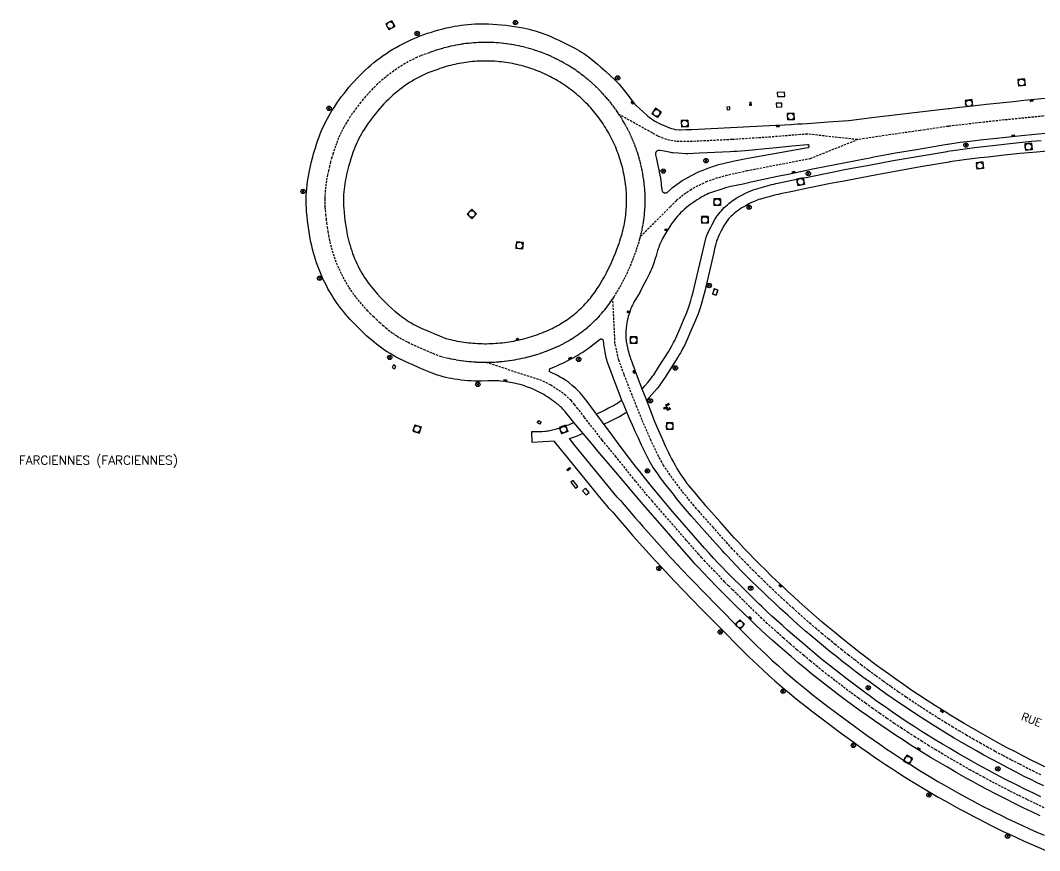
# Model space of a CAD drawing. Header units: millimetres. Extents: x 163000 to 164000, y 125000 to 126000.
# Drawn here: x 163015.2 to 163245.8, y 125648.3 to 125836.2 of the extents above; entities that cross this region are included whole.
import ezdxf
from ezdxf.enums import TextEntityAlignment as Align

# ---------------------------------------------------------------- set-up
doc = ezdxf.new("R2010")
doc.units = ezdxf.units.MM
doc.linetypes.add('DASHED', pattern=[0.75, 0.5, -0.25])
doc.layers.get('0').update_dxf_attribs({"linetype": 'CONTINUOUS'})
for name, color, linetype in [('W0001', 6, 'DASHED'), ('W0008', 7, 'CONTINUOUS'), ('W0014', 7, 'CONTINUOUS'), ('W0015', 2, 'CONTINUOUS'), ('W0400', 7, 'CONTINUOUS'), ('W0420', 7, 'CONTINUOUS'), ('W0421', 7, 'CONTINUOUS'), ('W0425', 7, 'CONTINUOUS'), ('W0469', 7, 'CONTINUOUS'), ('W0856', 7, 'CONTINUOUS'), ('W0980', 7, 'CONTINUOUS'), ('W0989', 7, 'CONTINUOUS')]:
    doc.layers.add(name, color=color, linetype=linetype)
doc.styles.get("Standard").update_dxf_attribs({"font": 'romans.shx', "width": 0.85})

# ---------------------------------------------------------------- blocks, each defined once
blk = doc.blocks.new('T420')
for p, q in [((0.75, 0.75), (-0.75, 0.75)), ((-0.75, 0.75), (-0.75, -0.75)), ((0.75, 0.75), (0.75, -0.75)), ((0.75, -0.75), (-0.75, -0.75))]:
    blk.add_line(p, q)
blk.add_ellipse((0, 0), major_axis=(-0.53, 0.53), ratio=1, start_param=3.926991, end_param=10.210176)
blk = doc.blocks.new('T469')
at = {"color": 0, "linetype": 'Continuous', "flags": 128}
for points in [[(-0.35, 0.35), (0.35, -0.35)], [(-0.35, -0.35), (0.35, 0.35)]]:
    blk.add_lwpolyline(points, dxfattribs=at)
at = {"color": 0, "linetype": 'Continuous'}
blk.add_circle((0, 0), 0.5, dxfattribs=at)
blk = doc.blocks.new('T856')
for p, q in [((-0.125, 0), (0.125, 0)), ((0, 0.125), (0, -0.125))]:
    blk.add_line(p, q)
blk.add_ellipse((0, 0), major_axis=(-0.177, 0.177), ratio=1, start_param=3.9269908, end_param=10.2101761)
blk = doc.blocks.new('T400')
for p, q in [((-0.15, 0.3), (0.15, 0.3)), ((-0.15, -0.25), (-0.15, 0.3)), ((-0.15, 0.15), (0.15, 0.15)), ((-0.15, 0), (0.15, 0)), ((0.15, 0.3), (0.15, -0.25)), ((-0.15, -0.15), (0.15, -0.15)), ((-0.15, -0.25), (-0.15, -0.3)), ((-0.15, -0.3), (0.15, -0.3)), ((0.15, -0.3), (0.15, -0.25))]:
    blk.add_line(p, q)
blk = doc.blocks.new('T425')
for p, q in [((-0.15, 0.6), (0.15, 0.6)), ((-0.15, 0.6), (-0.15, 0.3)), ((-0.15, 0.3), (0.15, 0.3)), ((-0.15, 0.15), (0.15, 0.15)), ((-0.15, -0.15), (-0.15, 0.15)), ((0, 0.45), (0.15, 0.45)), ((0.15, 0.45), (0.15, 0.3)), ((0.15, 0.15), (0.15, -0.15)), ((0.15, -0.15), (-0.15, -0.15))]:
    blk.add_line(p, q)
blk.add_ellipse((0, 0), major_axis=(-0.106, 0.106), ratio=1, start_param=3.926991, end_param=10.210176)

msp = doc.modelspace()

# ---------------------------------------------------------------- linework, layer by layer
at = {"layer": 'W0001'}
msp.add_lwpolyline([(163118.43, 125758.89), (163119.01, 125758.86), (163119.59, 125758.85), (163120.17, 125758.84), (163120.74, 125758.84), (163121.32, 125758.85), (163121.9, 125758.86), (163122.47, 125758.89), (163123.05, 125758.92), (163123.62, 125758.97), (163124.2, 125759.02), (163124.77, 125759.08), (163125.34, 125759.15), (163125.92, 125759.22), (163126.49, 125759.31), (163127.06, 125759.4), (163127.62, 125759.51), (163128.19, 125759.62), (163128.75, 125759.74), (163129.32, 125759.86), (163129.88, 125760), (163130.44, 125760.14), (163130.99, 125760.3), (163131.55, 125760.46), (163132.1, 125760.62), (163132.65, 125760.8), (163133.19, 125760.99), (163133.74, 125761.18), (163134.28, 125761.38), (163134.82, 125761.59), (163135.35, 125761.81), (163135.88, 125762.03), (163136.41, 125762.27), (163136.94, 125762.51), (163137.4, 125762.73), (163137.86, 125762.96), (163138.32, 125763.2), (163138.78, 125763.45), (163139.22, 125763.7), (163139.67, 125763.97), (163140.11, 125764.24), (163140.55, 125764.51), (163140.98, 125764.8), (163141.4, 125765.09), (163141.82, 125765.39), (163142.24, 125765.7), (163142.65, 125766.01), (163143.05, 125766.34), (163143.45, 125766.67), (163143.85, 125767), (163144.23, 125767.34), (163144.62, 125767.69), (163144.99, 125768.05), (163145.36, 125768.41), (163145.72, 125768.78), (163146.08, 125769.15), (163146.43, 125769.53), (163146.77, 125769.92), (163147.11, 125770.31), (163147.44, 125770.71), (163147.76, 125771.11), (163148.08, 125771.52), (163148.39, 125771.94), (163148.69, 125772.36), (163148.98, 125772.78), (163149.27, 125773.21), (163149.54, 125773.65), (163149.89, 125774.21), (163150.24, 125774.78), (163150.57, 125775.35), (163150.9, 125775.92), (163151.21, 125776.5), (163151.52, 125777.09), (163151.83, 125777.67), (163152.12, 125778.27), (163152.41, 125778.86), (163152.69, 125779.46), (163152.96, 125780.06), (163153.23, 125780.67), (163153.48, 125781.28), (163153.73, 125781.89), (163153.97, 125782.51), (163154.2, 125783.13), (163154.43, 125783.75), (163154.64, 125784.37), (163154.85, 125785), (163155.05, 125785.63), (163155.24, 125786.27), (163155.39, 125786.79), (163155.53, 125787.33), (163155.67, 125787.86), (163155.79, 125788.39), (163155.91, 125788.93), (163156.01, 125789.47), (163156.11, 125790.01), (163156.2, 125790.55), (163156.28, 125791.09), (163156.35, 125791.64), (163156.41, 125792.19), (163156.46, 125792.73), (163156.5, 125793.28), (163156.54, 125793.83), (163156.56, 125794.38), (163156.58, 125794.93), (163156.58, 125795.47), (163156.58, 125796.02), (163156.57, 125796.57), (163156.55, 125797.12), (163156.52, 125797.68), (163156.49, 125798.06), (163156.44, 125798.62), (163156.38, 125799.19), (163156.31, 125799.75), (163156.23, 125800.32), (163156.14, 125800.88), (163156.04, 125801.45), (163155.94, 125802.01), (163155.83, 125802.57), (163155.7, 125803.13), (163155.57, 125803.68), (163155.43, 125804.24), (163155.28, 125804.79), (163155.12, 125805.34), (163154.96, 125805.88), (163154.78, 125806.43), (163154.6, 125806.97), (163154.41, 125807.51), (163154.21, 125808.04), (163154, 125808.57), (163153.78, 125809.1), (163153.55, 125809.63), (163153.32, 125810.15), (163153.08, 125810.66), (163152.83, 125811.18), (163152.57, 125811.69), (163152.3, 125812.19), (163152.03, 125812.69), (163151.74, 125813.19), (163151.45, 125813.68), (163151.16, 125814.17), (163150.85, 125814.65), (163150.54, 125815.13), (163150.22, 125815.6), (163149.89, 125816.07), (163149.55, 125816.53), (163149.21, 125816.99), (163148.86, 125817.44), (163148.5, 125817.89), (163148.14, 125818.33), (163147.77, 125818.76), (163147.39, 125819.19), (163147.01, 125819.61), (163146.61, 125820.03), (163146.22, 125820.44), (163145.81, 125820.84), (163145.4, 125821.24), (163144.99, 125821.63), (163144.56, 125822.01), (163144.13, 125822.39), (163143.7, 125822.76), (163143.26, 125823.13), (163142.81, 125823.48), (163142.36, 125823.83), (163141.9, 125824.17), (163141.44, 125824.51), (163140.97, 125824.84), (163140.5, 125825.16), (163140.02, 125825.47), (163139.54, 125825.77), (163139.05, 125826.07), (163138.56, 125826.36), (163138.06, 125826.64), (163137.56, 125826.92), (163137.05, 125827.18), (163136.55, 125827.44), (163136.03, 125827.69), (163135.51, 125827.93), (163134.99, 125828.17), (163134.47, 125828.39), (163133.94, 125828.61), (163133.41, 125828.82), (163132.87, 125829.02), (163132.33, 125829.21), (163131.79, 125829.39), (163131.25, 125829.57), (163130.7, 125829.73), (163130.15, 125829.89), (163129.6, 125830.04), (163129.05, 125830.18), (163128.49, 125830.31), (163127.93, 125830.43), (163127.37, 125830.54), (163126.81, 125830.65), (163126.25, 125830.74), (163125.68, 125830.83), (163125.12, 125830.91), (163124.55, 125830.98), (163123.98, 125831.04), (163123.41, 125831.09), (163122.84, 125831.13), (163122.27, 125831.16), (163121.7, 125831.19), (163121.13, 125831.2), (163120.56, 125831.21), (163119.99, 125831.2), (163119.42, 125831.19), (163118.85, 125831.17), (163118.28, 125831.14), (163117.71, 125831.1), (163117.14, 125831.05), (163116.57, 125830.99), (163116, 125830.93), (163115.44, 125830.85), (163114.87, 125830.77), (163114.31, 125830.68), (163113.75, 125830.57), (163113.19, 125830.46), (163112.63, 125830.34), (163112.07, 125830.21), (163111.52, 125830.08), (163110.96, 125829.93), (163110.41, 125829.77), (163109.87, 125829.61), (163109.32, 125829.44), (163108.78, 125829.26), (163108.24, 125829.07), (163107.76, 125828.89), (163105.83, 125828.2), (163105.03, 125827.85), (163104.34, 125827.52), (163103.66, 125827.18), (163102.99, 125826.82), (163102.32, 125826.45), (163101.66, 125826.06), (163101.02, 125825.65), (163100.38, 125825.23), (163099.74, 125824.79), (163099.11, 125824.34), (163098.49, 125823.87), (163097.88, 125823.38), (163097.28, 125822.89), (163096.69, 125822.38), (163096.12, 125821.85), (163095.55, 125821.31), (163095, 125820.76), (163094.44, 125820.18), (163093.88, 125819.58), (163093.34, 125818.96), (163092.8, 125818.34), (163092.28, 125817.71), (163091.78, 125817.07), (163091.28, 125816.42), (163090.8, 125815.76), (163090.33, 125815.09), (163089.87, 125814.41), (163089.43, 125813.73), (163089.07, 125813.16), (163088.73, 125812.58), (163088.41, 125812), (163088.1, 125811.4), (163087.8, 125810.81), (163087.51, 125810.2), (163087.24, 125809.59), (163086.98, 125808.97), (163086.74, 125808.35), (163086.51, 125807.72), (163086.29, 125807.09), (163085.99, 125806.13), (163085.7, 125805.17), (163085.43, 125804.2), (163085.18, 125803.23), (163084.95, 125802.25), (163084.73, 125801.27), (163084.59, 125800.57), (163084.47, 125799.87), (163084.37, 125799.17), (163084.28, 125798.47), (163084.21, 125797.76), (163084.16, 125797.05), (163084.12, 125796.42), (163084.11, 125795.79), (163084.11, 125795.16), (163084.12, 125794.53), (163084.15, 125793.9), (163084.19, 125793.26), (163084.28, 125792.31), (163084.38, 125791.35), (163084.5, 125790.39), (163084.63, 125789.43), (163084.78, 125788.48), (163084.95, 125787.53), (163085.09, 125786.83), (163085.24, 125786.13), (163085.4, 125785.43), (163085.59, 125784.74), (163085.78, 125784.06), (163085.99, 125783.37), (163086.22, 125782.69), (163086.46, 125782.02), (163086.71, 125781.35), (163086.98, 125780.69), (163087.26, 125780.03), (163087.56, 125779.38), (163087.87, 125778.74), (163088.19, 125778.12), (163088.51, 125777.51), (163088.85, 125776.91), (163089.21, 125776.32), (163089.57, 125775.73), (163089.95, 125775.15), (163090.34, 125774.59), (163090.75, 125774.03), (163091.16, 125773.47), (163091.59, 125772.93), (163092.03, 125772.4), (163092.49, 125771.88), (163092.95, 125771.36), (163093.62, 125770.65), (163094.31, 125769.94), (163095.02, 125769.25), (163095.73, 125768.57), (163096.46, 125767.9), (163097.2, 125767.24), (163097.94, 125766.61), (163098.44, 125766.2), (163098.94, 125765.81), (163099.45, 125765.44), (163099.98, 125765.07), (163100.51, 125764.73), (163101.05, 125764.39), (163101.6, 125764.07), (163102.26, 125763.7), (163102.93, 125763.35), (163103.62, 125763.01), (163104.32, 125762.69), (163105.7, 125762.07), (163107.1, 125761.47), (163108.51, 125760.89), (163110.23, 125760.19), (163111.59, 125759.87), (163112.15, 125759.74), (163112.71, 125759.62), (163113.28, 125759.51), (163113.85, 125759.41), (163114.41, 125759.31), (163114.98, 125759.23), (163115.56, 125759.15), (163116.13, 125759.08), (163116.7, 125759.02), (163117.28, 125758.97), (163117.85, 125758.92)], close=True, dxfattribs=at)
for points in [[(163247.46, 125814.61), (163237.86, 125813.66), (163233.24, 125813.17), (163225.18, 125812.22), (163218.82, 125811.27), (163212.15, 125810.35), (163204.56, 125809.21), (163193.26, 125810.47), (163184.99, 125809.8), (163176.26, 125809.23), (163168.01, 125808.83), (163166.48, 125808.78), (163163.6, 125808.82), (163161.46, 125809.22), (163159.51, 125809.98), (163150.69, 125814.89)], [(163155.53, 125787.33), (163162.26, 125794.02), (163163.66, 125795.49), (163165.34, 125796.86), (163166.81, 125797.86), (163168.1, 125798.59), (163170.39, 125799.7), (163172.54, 125800.47), (163174.76, 125801.11), (163179.63, 125802.19), (163181.76, 125802.62), (163193.94, 125804.96), (163204.56, 125809.21)], [(163164.93, 125729.67), (163162.64, 125732.68), (163160.75, 125735.5), (163159.62, 125737.54), (163157.93, 125741.09), (163155.89, 125745.77), (163153.63, 125751.36), (163151.81, 125756.06), (163150.57, 125759.44), (163149.75, 125763.19), (163149.27, 125773.21)], [(163246.82, 125658.03), (163244.89, 125658.95), (163242.96, 125659.88), (163241.04, 125660.82), (163238.98, 125661.86), (163236.92, 125662.91), (163234.88, 125663.98), (163233.31, 125664.82), (163231.75, 125665.67), (163230.19, 125666.54), (163228.09, 125667.73), (163226, 125668.94), (163223.92, 125670.16), (163222.34, 125671.11), (163220.77, 125672.06), (163219.21, 125673.03), (163217.66, 125674.01), (163216.11, 125675.01), (163214.58, 125676.02), (163212.93, 125677.12), (163211.28, 125678.24), (163209.65, 125679.36), (163208.03, 125680.51), (163206.41, 125681.66), (163204.81, 125682.83), (163203.04, 125684.13), (163201.28, 125685.45), (163199.53, 125686.78), (163198.18, 125687.82), (163196.85, 125688.88), (163195.52, 125689.95), (163193.98, 125691.21), (163192.44, 125692.49), (163190.92, 125693.78), (163189.4, 125695.08), (163187.9, 125696.4), (163186.66, 125697.5), (163185.43, 125698.61), (163184.21, 125699.73), (163183, 125700.86), (163181.8, 125702), (163180.27, 125703.49), (163178.74, 125704.98), (163177.22, 125706.48), (163176.32, 125707.37), (163175.43, 125708.27), (163174.55, 125709.17), (163172.34, 125711.46), (163170.15, 125713.77), (163169.41, 125714.57), (163168.67, 125715.39), (163165.87, 125718.58), (163161.93, 125723.1), (163158.23, 125727.37), (163157.61, 125728.06), (163154.38, 125731.95), (163150.02, 125737.39), (163146.84, 125741.23), (163142.84, 125746.39), (163141.37, 125748.32), (163140.6, 125749.26), (163139.8, 125750.17), (163138.6, 125751.32), (163137.5, 125752.18), (163135.2, 125753.65), (163133.2, 125754.67), (163120.45, 125758.84)], [(163246.07, 125665.47), (163244.58, 125666.2), (163243.1, 125666.94), (163241.24, 125667.89), (163239.38, 125668.85), (163237.54, 125669.82), (163235.7, 125670.81), (163234.09, 125671.69), (163232.48, 125672.59), (163230.88, 125673.5), (163229.29, 125674.42), (163227.74, 125675.33), (163226.2, 125676.25), (163224.66, 125677.19), (163223.14, 125678.14), (163221.18, 125679.38), (163219.24, 125680.63), (163217.3, 125681.9), (163215.57, 125683.07), (163213.84, 125684.25), (163212.13, 125685.44), (163210.42, 125686.66), (163208.73, 125687.89), (163207.04, 125689.13), (163205.54, 125690.26), (163204.05, 125691.41), (163202.57, 125692.56), (163201.07, 125693.76), (163199.58, 125694.97), (163198.09, 125696.18), (163196.61, 125697.41), (163195.31, 125698.51), (163194.01, 125699.62), (163192.73, 125700.74), (163191.45, 125701.88), (163190.1, 125703.09), (163188.75, 125704.32), (163187.49, 125705.48), (163186.23, 125706.66), (163184.93, 125707.89), (163183.64, 125709.14), (163182.35, 125710.39), (163181.08, 125711.66), (163179.87, 125712.89), (163178.66, 125714.12), (163177.47, 125715.37), (163176.28, 125716.63), (163175.75, 125717.21), (163175.22, 125717.79), (163172, 125721.41), (163168.78, 125725.03), (163168.22, 125725.67), (163167.67, 125726.32), (163166.29, 125727.99), (163164.93, 125729.67)]]:
    msp.add_lwpolyline(points, dxfattribs=at)
at = {"layer": 'W0008'}
for points in [[(163245.96, 125656.17), (163244.01, 125657.09), (163242.06, 125658.03), (163240.13, 125658.98), (163238.05, 125660.03), (163235.98, 125661.09), (163233.92, 125662.17), (163232.33, 125663.01), (163230.75, 125663.88), (163229.18, 125664.75), (163227.07, 125665.95), (163224.97, 125667.17), (163222.88, 125668.4), (163221.28, 125669.35), (163219.7, 125670.31), (163218.12, 125671.29), (163216.55, 125672.28), (163215, 125673.29), (163213.44, 125674.31), (163211.78, 125675.42), (163210.12, 125676.54), (163208.48, 125677.68), (163206.84, 125678.83), (163205.21, 125679.99), (163203.59, 125681.17), (163201.81, 125682.48), (163200.04, 125683.81), (163198.28, 125685.15), (163196.92, 125686.21), (163195.57, 125687.28), (163194.23, 125688.36), (163192.67, 125689.63), (163191.12, 125690.92), (163189.59, 125692.22), (163188.06, 125693.53), (163186.54, 125694.86), (163185.29, 125695.97), (163184.05, 125697.09), (163182.82, 125698.22), (163181.59, 125699.37), (163180.38, 125700.52), (163178.84, 125702.02), (163177.3, 125703.51), (163175.77, 125705.02), (163174.87, 125705.92), (163173.97, 125706.83), (163173.08, 125707.74), (163170.86, 125710.05), (163168.66, 125712.36), (163167.89, 125713.18), (163167.14, 125714.02), (163164.32, 125717.23), (163160.39, 125721.75), (163156.68, 125726.02), (163156.19, 125726.58), (163156.13, 125726.65), (163149.1, 125734.92), (163145.89, 125738.71), (163144.65, 125740.19), (163140.09, 125745.69), (163139.68, 125746.2), (163139.26, 125746.7), (163138.93, 125747.1), (163138.6, 125747.49), (163138.39, 125747.73), (163138.12, 125748.05), (163137.96, 125748.23), (163137.79, 125748.41), (163137.62, 125748.58), (163137.45, 125748.75), (163137.27, 125748.91), (163137.09, 125749.07), (163136.86, 125749.26), (163136.63, 125749.44), (163136.4, 125749.62), (163136.16, 125749.79), (163135.91, 125749.96), (163135.67, 125750.13), (163135.28, 125750.43), (163134.88, 125750.71), (163134.48, 125750.99), (163134.06, 125751.26), (163133.64, 125751.51), (163133.21, 125751.76), (163132.76, 125752), (163132.32, 125752.23), (163131.86, 125752.44), (163131.4, 125752.65), (163130.7, 125752.94), (163129.99, 125753.21), (163129.27, 125753.47), (163128.8, 125753.63), (163128.31, 125753.77), (163127.82, 125753.9), (163126.95, 125754.1), (163126.07, 125754.28), (163125.63, 125754.36), (163125.18, 125754.43), (163124.97, 125754.45), (163123.76, 125754.58), (163123.44, 125754.6), (163123.13, 125754.61), (163122.06, 125754.62), (163120.99, 125754.61), (163119.55, 125754.59), (163118.79, 125754.58), (163118.02, 125754.59), (163117.25, 125754.62), (163116.49, 125754.66), (163115.72, 125754.72), (163114.96, 125754.8), (163114.2, 125754.9), (163113.44, 125755.01), (163112.79, 125755.13), (163112.15, 125755.26), (163111.51, 125755.41), (163110.87, 125755.57), (163110.24, 125755.75), (163109.61, 125755.95), (163108.99, 125756.17), (163108.38, 125756.4), (163106.91, 125756.99), (163105.46, 125757.6), (163104.01, 125758.22), (163102.57, 125758.86), (163101.8, 125759.22), (163101.03, 125759.6), (163100.27, 125760), (163099.52, 125760.41), (163098.88, 125760.79), (163098.24, 125761.18), (163097.62, 125761.59), (163097.01, 125762.01), (163096.41, 125762.45), (163095.82, 125762.91), (163095.24, 125763.38), (163094.43, 125764.07), (163093.64, 125764.77), (163092.86, 125765.49), (163092.09, 125766.23), (163091.33, 125766.97), (163090.59, 125767.73), (163089.86, 125768.51), (163089.33, 125769.09), (163088.82, 125769.68), (163088.32, 125770.29), (163087.84, 125770.9), (163087.36, 125771.53), (163086.9, 125772.16), (163086.46, 125772.81), (163086.03, 125773.46), (163085.61, 125774.13), (163085.21, 125774.8), (163084.83, 125775.48), (163084.46, 125776.17), (163084.1, 125776.87), (163083.75, 125777.59), (163083.42, 125778.33), (163083.1, 125779.07), (163082.8, 125779.81), (163082.51, 125780.56), (163082.24, 125781.32), (163081.99, 125782.09), (163081.75, 125782.86), (163081.53, 125783.63), (163081.32, 125784.41), (163081.14, 125785.19), (163080.96, 125785.98), (163080.81, 125786.77), (163080.63, 125787.79), (163080.47, 125788.81), (163080.33, 125789.84), (163080.2, 125790.87), (163080.09, 125791.9), (163080, 125792.93), (163079.95, 125793.66), (163079.91, 125794.39), (163079.9, 125795.12), (163079.9, 125795.85), (163079.92, 125796.58), (163079.96, 125797.31), (163080.02, 125798.12), (163080.1, 125798.93), (163080.2, 125799.74), (163080.32, 125800.54), (163080.46, 125801.34), (163080.61, 125802.14), (163080.85, 125803.19), (163081.1, 125804.24), (163081.37, 125805.29), (163081.66, 125806.33), (163081.97, 125807.37), (163082.3, 125808.4), (163082.54, 125809.12), (163082.8, 125809.84), (163083.08, 125810.55), (163083.38, 125811.26), (163083.69, 125811.95), (163084.01, 125812.64), (163084.35, 125813.33), (163084.71, 125814), (163085.08, 125814.67), (163085.47, 125815.33), (163085.87, 125815.98), (163086.36, 125816.73), (163086.86, 125817.48), (163087.38, 125818.21), (163087.91, 125818.94), (163088.45, 125819.65), (163089.01, 125820.36), (163089.58, 125821.05), (163090.17, 125821.73), (163090.77, 125822.4), (163091.38, 125823.06), (163092, 125823.71), (163092.62, 125824.33), (163093.25, 125824.93), (163093.89, 125825.52), (163094.55, 125826.09), (163095.22, 125826.65), (163095.91, 125827.19), (163096.6, 125827.72), (163097.31, 125828.23), (163098.03, 125828.73), (163098.75, 125829.2), (163099.48, 125829.65), (163100.22, 125830.09), (163100.97, 125830.51), (163101.73, 125830.91), (163102.49, 125831.3), (163103.27, 125831.67), (163104.06, 125832.02), (163104.85, 125832.35), (163105.68, 125832.68), (163106.52, 125832.99), (163107.36, 125833.28), (163108.21, 125833.56), (163109.07, 125833.82), (163109.93, 125834.06), (163110.8, 125834.29), (163111.67, 125834.5), (163112.54, 125834.69), (163113.42, 125834.86), (163114.18, 125835), (163114.95, 125835.11), (163115.71, 125835.21), (163116.48, 125835.29), (163117.26, 125835.36), (163118.03, 125835.4), (163118.8, 125835.43), (163119.58, 125835.44), (163120.35, 125835.43), (163121.13, 125835.4), (163122.12, 125835.35), (163123.11, 125835.28), (163124.09, 125835.19), (163125.08, 125835.08), (163126.06, 125834.96), (163127.04, 125834.82), (163128.02, 125834.66), (163129, 125834.48), (163129.68, 125834.34), (163130.36, 125834.19), (163131.03, 125834.02), (163131.7, 125833.83), (163132.36, 125833.62), (163133.02, 125833.4), (163133.68, 125833.16), (163134.32, 125832.9), (163135.25, 125832.52), (163136.16, 125832.12), (163137.07, 125831.71), (163137.97, 125831.28), (163138.87, 125830.84), (163139.76, 125830.39), (163140.65, 125829.92), (163141.17, 125829.63), (163141.69, 125829.33), (163142.2, 125829.01), (163142.71, 125828.68), (163143.2, 125828.34), (163143.69, 125827.99), (163144.17, 125827.62), (163144.98, 125826.97), (163145.78, 125826.31), (163146.57, 125825.63), (163147.63, 125824.69), (163148.67, 125823.74), (163149.7, 125822.78), (163150.04, 125822.44), (163150.37, 125822.09), (163150.69, 125821.73), (163151.31, 125820.99), (163151.91, 125820.24), (163152.51, 125819.48), (163153.1, 125818.7), (163153.63, 125818.01), (163154.17, 125817.34), (163154.31, 125817.18), (163154.46, 125817.02), (163155.27, 125816.25), (163156.09, 125815.5), (163156.92, 125814.75), (163157.19, 125814.52), (163157.47, 125814.3), (163157.76, 125814.09), (163158.27, 125813.74), (163158.78, 125813.41), (163158.97, 125813.3), (163159.16, 125813.19), (163159.5, 125813.02), (163159.85, 125812.85), (163160.28, 125812.64), (163160.71, 125812.45), (163161.54, 125812.08), (163162.06, 125811.87), (163162.3, 125811.78), (163162.55, 125811.7), (163162.89, 125811.62), (163163.22, 125811.55), (163163.34, 125811.53), (163164.38, 125811.42), (163164.48, 125811.41), (163164.58, 125811.41), (163165.87, 125811.47), (163167.17, 125811.53), (163186.17, 125812.47), (163188.09, 125812.59), (163189.56, 125812.67), (163191.03, 125812.75), (163192.12, 125812.8), (163193.2, 125812.87), (163197.95, 125813.21), (163202.58, 125813.54), (163202.68, 125813.55), (163207.86, 125814.19), (163214.26, 125814.98), (163225.09, 125816.26), (163225.34, 125816.29), (163227.66, 125816.56), (163229.98, 125816.82), (163233.77, 125817.22), (163237.56, 125817.63), (163239.91, 125817.87), (163242.26, 125818.11), (163244.65, 125818.34), (163247.05, 125818.58)], [(163247.86, 125810.65), (163244.79, 125810.36), (163241.72, 125810.06), (163238.16, 125809.69), (163234.6, 125809.32), (163232.35, 125809.07), (163230.11, 125808.81), (163227.87, 125808.54), (163226.92, 125808.42), (163225.97, 125808.28), (163225.02, 125808.14), (163224.88, 125808.11), (163217.97, 125806.92), (163213.23, 125806.12), (163210.77, 125805.67), (163208.32, 125805.22), (163207.43, 125805.05), (163206.54, 125804.88), (163194.85, 125802.57), (163194.49, 125802.5), (163188.9, 125801.35), (163186.9, 125800.93), (163185.09, 125800.54), (163180.58, 125799.57), (163178.72, 125799.17), (163175.95, 125798.58), (163175.35, 125798.44), (163174.75, 125798.29), (163174.16, 125798.11), (163173.21, 125797.81), (163172.27, 125797.49), (163171.34, 125797.15), (163170.93, 125796.99), (163170.53, 125796.82), (163170.14, 125796.64), (163169.75, 125796.44), (163169.37, 125796.23), (163168.85, 125795.92), (163168.35, 125795.6), (163167.85, 125795.27), (163167.35, 125794.93), (163166.87, 125794.58), (163166.4, 125794.21), (163165.93, 125793.84), (163165.48, 125793.45), (163165.04, 125793.04), (163164.6, 125792.63), (163164.26, 125792.28), (163163.92, 125791.92), (163163.6, 125791.54), (163163.29, 125791.16), (163163, 125790.77), (163162.57, 125790.18), (163162.16, 125789.58), (163161.76, 125788.98), (163161.37, 125788.37), (163161.14, 125787.99), (163160.92, 125787.61), (163160.71, 125787.22), (163160.52, 125786.83), (163160.27, 125786.29), (163159.92, 125785.52), (163159.77, 125785.18), (163159.64, 125784.84), (163159.51, 125784.49), (163159.4, 125784.13), (163159.03, 125782.89), (163158.78, 125782.07), (163158.5, 125781.25), (163158.21, 125780.44), (163158.01, 125779.93), (163157.79, 125779.43), (163157.56, 125778.94), (163156.86, 125777.55), (163156.15, 125776.17), (163155.76, 125775.41), (163155.37, 125774.66), (163155.36, 125774.64), (163154.4, 125773.03), (163154.11, 125772.55), (163153.9, 125772.17), (163153.69, 125771.79), (163153.5, 125771.4), (163153.37, 125771.1), (163153.25, 125770.8), (163153.15, 125770.49), (163152.86, 125769.58), (163152.74, 125769.17), (163152.62, 125768.71), (163152.52, 125768.24), (163152.44, 125767.77), (163152.35, 125767.15), (163152.28, 125766.52), (163152.23, 125765.89), (163152.21, 125765.52), (163152.21, 125765.14), (163152.21, 125764.77), (163152.22, 125764.39), (163152.23, 125764.18), (163152.25, 125763.97), (163152.28, 125763.76), (163152.31, 125763.55), (163152.45, 125762.84), (163152.59, 125762.13), (163152.67, 125761.72), (163152.77, 125761.3), (163152.81, 125761.13), (163152.86, 125760.96), (163152.98, 125760.59), (163153.12, 125760.21), (163153.37, 125759.49), (163153.48, 125759.17), (163153.65, 125758.71), (163153.81, 125758.24), (163153.98, 125757.75), (163154.15, 125757.27), (163154.16, 125757.24), (163154.25, 125757.06), (163154.56, 125756.2), (163155.99, 125752.42), (163156.54, 125751), (163158.16, 125746.84), (163158.72, 125745.46), (163159.28, 125744.09), (163159.87, 125742.72), (163160.48, 125741.32), (163161.11, 125739.93), (163161.76, 125738.54), (163162.14, 125737.75), (163162.54, 125736.97), (163162.95, 125736.2), (163163.33, 125735.51), (163163.73, 125734.83), (163164.14, 125734.16), (163164.49, 125733.61), (163164.85, 125733.08), (163165.22, 125732.54), (163165.62, 125731.98), (163166.03, 125731.43), (163166.49, 125730.94)], [(163246.95, 125667.29), (163245.47, 125668.01), (163244.01, 125668.74), (163242.16, 125669.68), (163240.32, 125670.64), (163238.49, 125671.6), (163236.66, 125672.59), (163235.06, 125673.46), (163233.47, 125674.35), (163231.89, 125675.25), (163230.31, 125676.16), (163228.77, 125677.07), (163227.24, 125677.98), (163225.72, 125678.91), (163224.21, 125679.85), (163222.27, 125681.08), (163220.34, 125682.32), (163218.42, 125683.59), (163216.7, 125684.74), (163214.99, 125685.91), (163213.29, 125687.1), (163211.6, 125688.3), (163209.92, 125689.52), (163208.25, 125690.75), (163206.76, 125691.87), (163205.29, 125693), (163203.82, 125694.15), (163202.33, 125695.34), (163200.85, 125696.53), (163199.38, 125697.74), (163197.91, 125698.96), (163196.62, 125700.05), (163195.34, 125701.15), (163194.06, 125702.26), (163192.8, 125703.38), (163191.45, 125704.59), (163190.12, 125705.81), (163188.86, 125706.97), (163187.61, 125708.13), (163186.32, 125709.36), (163185.04, 125710.59), (163183.77, 125711.83), (163182.51, 125713.08), (163181.31, 125714.3), (163180.12, 125715.53), (163178.93, 125716.76), (163177.76, 125718.01), (163177.24, 125718.57), (163176.73, 125719.14), (163173.51, 125722.75), (163170.29, 125726.37), (163169.75, 125726.99), (163169.22, 125727.61), (163167.85, 125729.27), (163166.49, 125730.94)], [(163246.76, 125662.97), (163245.28, 125663.67), (163243.8, 125664.4), (163242.33, 125665.13), (163240.47, 125666.08), (163238.61, 125667.04), (163236.77, 125668.01), (163234.93, 125669), (163233.21, 125669.94), (163231.49, 125670.89), (163229.79, 125671.86), (163228.09, 125672.84), (163226.49, 125673.78), (163224.89, 125674.74), (163223.3, 125675.72), (163221.72, 125676.7), (163219.82, 125677.91), (163217.93, 125679.13), (163216.05, 125680.37), (163214.36, 125681.51), (163212.68, 125682.66), (163211.01, 125683.83), (163209.27, 125685.07), (163207.55, 125686.33), (163205.83, 125687.59), (163204.31, 125688.73), (163202.8, 125689.89), (163201.31, 125691.06), (163199.84, 125692.23), (163198.37, 125693.41), (163196.92, 125694.6), (163195.47, 125695.8), (163194.16, 125696.91), (163192.86, 125698.02), (163191.57, 125699.15), (163190.29, 125700.28), (163188.74, 125701.67), (163187.2, 125703.07), (163185.81, 125704.36), (163184.43, 125705.66), (163183.16, 125706.86), (163181.91, 125708.08), (163180.66, 125709.3), (163179.42, 125710.54), (163178.32, 125711.65), (163177.24, 125712.77), (163176.16, 125713.89), (163175.09, 125715.03), (163174.56, 125715.6), (163174.04, 125716.18), (163170.56, 125720.08), (163167.08, 125723.98), (163166.58, 125724.55), (163166.09, 125725.12), (163164.74, 125726.73), (163163.4, 125728.35)]]:
    msp.add_lwpolyline(points, dxfattribs=at)
at = {"layer": 'W0014'}
for points in [[(163155.87, 125752.75), (163156.51, 125753.49), (163157.15, 125754.25), (163157.77, 125755.01), (163158.03, 125755.33), (163158.27, 125755.67), (163158.51, 125756.01), (163159.63, 125757.74), (163160.73, 125759.47), (163161.82, 125761.22), (163162.23, 125761.9), (163162.62, 125762.58), (163162.99, 125763.28), (163163.25, 125763.79), (163163.5, 125764.31), (163163.74, 125764.83), (163164.5, 125766.58), (163165.26, 125768.33), (163166, 125770.09), (163166.17, 125770.52), (163166.33, 125770.95), (163166.48, 125771.39), (163166.62, 125771.83), (163166.89, 125772.79), (163167.15, 125773.75), (163167.4, 125774.71), (163167.64, 125775.68), (163169.62, 125784.01), (163170, 125785.59), (163170.39, 125787.16), (163170.42, 125787.28), (163170.47, 125787.39), (163170.77, 125788.06), (163171.08, 125788.73), (163171.4, 125789.39), (163171.74, 125790.04), (163172.09, 125790.69), (163172.29, 125791.05), (163172.51, 125791.4), (163172.74, 125791.74), (163172.97, 125792.07), (163173.22, 125792.4), (163173.52, 125792.77), (163173.83, 125793.13), (163174.15, 125793.48), (163174.48, 125793.83), (163174.82, 125794.16), (163175.17, 125794.48), (163175.49, 125794.75), (163175.81, 125795.02), (163176.15, 125795.27), (163176.49, 125795.51), (163176.84, 125795.73), (163177.19, 125795.95), (163177.87, 125796.34), (163178.56, 125796.71), (163179.26, 125797.06), (163179.97, 125797.39), (163180.48, 125797.61), (163181, 125797.82), (163181.52, 125798), (163182.05, 125798.17), (163183.1, 125798.47), (163184.14, 125798.76), (163185.19, 125799.05), (163185.65, 125799.16), (163186.1, 125799.27), (163186.56, 125799.37), (163189.76, 125800.01), (163192.02, 125800.47), (163193.02, 125800.67), (163197.03, 125801.5), (163198.16, 125801.73), (163199.29, 125801.95), (163201.31, 125802.34), (163203.33, 125802.73), (163207.26, 125803.44), (163209.96, 125803.96), (163212.66, 125804.46), (163214.48, 125804.8), (163216.31, 125805.12), (163218.14, 125805.43), (163224.86, 125806.54), (163225.04, 125806.57), (163226.73, 125806.82), (163228.42, 125807.06), (163231.11, 125807.4), (163233.81, 125807.73), (163236.49, 125808.04), (163239.18, 125808.34), (163241.86, 125808.62), (163244, 125808.84), (163246.14, 125809.04)], [(163248.94, 125806.75), (163245.19, 125806.4), (163241.44, 125806.04), (163237.78, 125805.66), (163234.13, 125805.27), (163232.33, 125805.07), (163230.54, 125804.85), (163228.74, 125804.63), (163227.65, 125804.48), (163226.55, 125804.33), (163225.46, 125804.16), (163225.31, 125804.13), (163218.86, 125803.04), (163215.99, 125802.54), (163213.13, 125802.02), (163208.99, 125801.26), (163203.45, 125800.18), (163201.6, 125799.85), (163199.76, 125799.51), (163198.94, 125799.35), (163198.12, 125799.19), (163191.94, 125797.92), (163191.53, 125797.83), (163190.25, 125797.57), (163187.22, 125796.94), (163186.67, 125796.82), (163186.12, 125796.7), (163185.57, 125796.56), (163184.59, 125796.3), (163183.62, 125796.03), (163182.65, 125795.75), (163182.29, 125795.64), (163181.94, 125795.52), (163181.6, 125795.38), (163181.26, 125795.24), (163180.65, 125794.95), (163180.05, 125794.65), (163179.45, 125794.34), (163178.86, 125794.01), (163178.42, 125793.75), (163178, 125793.48), (163177.58, 125793.19), (163177.17, 125792.88), (163176.77, 125792.56), (163176.39, 125792.22), (163176.06, 125791.92), (163175.75, 125791.59), (163175.45, 125791.26), (163175.17, 125790.91), (163174.9, 125790.55), (163174.65, 125790.18), (163174.44, 125789.83), (163174.23, 125789.48), (163174.04, 125789.12), (163173.69, 125788.41), (163173.34, 125787.69), (163173.01, 125786.96), (163172.91, 125786.71), (163172.82, 125786.46), (163172.74, 125786.2), (163172.51, 125785.35), (163172.29, 125784.51), (163172.08, 125783.66), (163170.04, 125774.94), (163169.84, 125774.11), (163169.63, 125773.28), (163169.41, 125772.45), (163169.17, 125771.63), (163169.03, 125771.17), (163168.87, 125770.71), (163168.7, 125770.25), (163168.53, 125769.8), (163167.72, 125767.85), (163166.9, 125765.91), (163166.06, 125763.97), (163165.77, 125763.31), (163165.45, 125762.65), (163165.13, 125762.01), (163164.86, 125761.5), (163164.57, 125761), (163164.28, 125760.5), (163163.98, 125760.01), (163163.08, 125758.57), (163162.16, 125757.14), (163161.24, 125755.71), (163160.3, 125754.29), (163160.06, 125753.94), (163159.81, 125753.6), (163159.56, 125753.26), (163159.29, 125752.93), (163158.7, 125752.23), (163158.1, 125751.54), (163157.49, 125750.85), (163156.88, 125750.17)], [(163151.16, 125750.08), (163150.73, 125749.8), (163150.29, 125749.53), (163149.85, 125749.27), (163149.41, 125749.01), (163148.86, 125748.71), (163148.3, 125748.41), (163147.91, 125748.21), (163147.52, 125748.02), (163145.75, 125747.19)], [(163147.37, 125744.89), (163148.34, 125745.35), (163149.59, 125745.94), (163149.87, 125746.08), (163150.63, 125746.47), (163150.78, 125746.56), (163152.21, 125747.46)], [(163149.23, 125724.89), (163148.47, 125725.76), (163147.93, 125726.39), (163147.39, 125727.02), (163146.66, 125727.91), (163145.93, 125728.79), (163139.1, 125737.17), (163136, 125740.98), (163130.99, 125740.64), (163131, 125740.65), (163130.95, 125743.14), (163132.05, 125743.15), (163132.67, 125743.16), (163133.3, 125743.19), (163133.92, 125743.23), (163134.19, 125743.25), (163134.46, 125743.29), (163134.72, 125743.34), (163135.61, 125743.54), (163136.49, 125743.74), (163136.62, 125743.77), (163136.74, 125743.81), (163137.05, 125743.91), (163138.63, 125744.46), (163138.96, 125744.58), (163139.29, 125744.71), (163139.89, 125744.95), (163140.48, 125745.2)], [(163150.99, 125727.52), (163150.67, 125727.87), (163150.27, 125728.34), (163148.61, 125730.35), (163141.43, 125739.11), (163140.44, 125740.32), (163139.47, 125741.56), (163139.47, 125741.56), (163139.47, 125741.56), (163139.9, 125741.73), (163140.34, 125741.89), (163140.78, 125742.05), (163141.22, 125742.22), (163141.85, 125742.47), (163142.5, 125742.74)], [(163150.99, 125727.52), (163152.67, 125725.57), (163154.35, 125723.61), (163155.21, 125722.63), (163156.08, 125721.65), (163161.2, 125715.91), (163161.42, 125715.66), (163162.61, 125714.36), (163163.82, 125713.07), (163165.03, 125711.79), (163166.48, 125710.26), (163167.94, 125708.75), (163169.41, 125707.24), (163173.45, 125703.13), (163177.38, 125699.14), (163178.75, 125697.76), (163180.82, 125695.68), (163181.87, 125694.63), (163182.93, 125693.61), (163184.01, 125692.59), (163185.32, 125691.38), (163186.64, 125690.18), (163187.97, 125689), (163188.92, 125688.17), (163189.88, 125687.34), (163190.85, 125686.53), (163191.98, 125685.6), (163193.12, 125684.68), (163194.27, 125683.76), (163195.57, 125682.74), (163196.88, 125681.72), (163198.2, 125680.72), (163199.61, 125679.65), (163201.03, 125678.58), (163202.46, 125677.53), (163203.9, 125676.48), (163205.34, 125675.43), (163206.8, 125674.4), (163208.24, 125673.38), (163209.68, 125672.38), (163211.13, 125671.38), (163212.5, 125670.46), (163213.88, 125669.54), (163215.26, 125668.64), (163216.73, 125667.7), (163218.21, 125666.76), (163219.7, 125665.84), (163221.23, 125664.91), (163222.76, 125664), (163224.3, 125663.1), (163225.86, 125662.21), (163227.43, 125661.33), (163229, 125660.47), (163230.39, 125659.72), (163231.79, 125658.98), (163233.2, 125658.25), (163234.47, 125657.6), (163235.74, 125656.96), (163237.01, 125656.33), (163238.65, 125655.54), (163240.29, 125654.76), (163241.93, 125653.99), (163243.55, 125653.25), (163245.17, 125652.52), (163246.8, 125651.8)], [(163149.23, 125724.89), (163150.77, 125723.09), (163152.32, 125721.29), (163153.07, 125720.43), (163153.82, 125719.58), (163158.95, 125713.91), (163159.21, 125713.62), (163161.21, 125711.47), (163163.22, 125709.33), (163165.25, 125707.2), (163167.3, 125705.08), (163169.19, 125703.14), (163171.09, 125701.2), (163173.13, 125699.12), (163175.17, 125697.05), (163176.77, 125695.44), (163179.07, 125693.14), (163180.03, 125692.19), (163181, 125691.26), (163181.98, 125690.33), (163183.28, 125689.13), (163184.58, 125687.95), (163185.89, 125686.78), (163186.96, 125685.84), (163188.04, 125684.92), (163189.13, 125684), (163190.3, 125683.04), (163191.49, 125682.08), (163192.68, 125681.14), (163194.49, 125679.73), (163196.31, 125678.34), (163198.51, 125676.69), (163200.72, 125675.05), (163202.27, 125673.92), (163203.82, 125672.8), (163205.38, 125671.69), (163206.78, 125670.7), (163208.18, 125669.72), (163209.59, 125668.75), (163210.97, 125667.82), (163212.35, 125666.9), (163213.74, 125665.99), (163215.27, 125665.02), (163216.8, 125664.06), (163218.34, 125663.11), (163219.83, 125662.21), (163221.33, 125661.33), (163222.84, 125660.45), (163224.41, 125659.56), (163225.99, 125658.68), (163227.58, 125657.81), (163229.08, 125657), (163230.59, 125656.2), (163232.11, 125655.41), (163233.41, 125654.74), (163234.72, 125654.08), (163236.04, 125653.43), (163237.58, 125652.68), (163239.14, 125651.94), (163240.7, 125651.21), (163242.28, 125650.49), (163243.86, 125649.78), (163245.45, 125649.08), (163247.19, 125648.32)]]:
    msp.add_lwpolyline(points, dxfattribs=at)
at = {"layer": 'W0015'}
for points in [[(163118.65, 125763.09), (163119.17, 125763.06), (163119.68, 125763.05), (163120.2, 125763.04), (163120.71, 125763.04), (163121.22, 125763.05), (163121.74, 125763.06), (163122.25, 125763.09), (163122.77, 125763.12), (163123.28, 125763.16), (163123.79, 125763.2), (163124.3, 125763.25), (163124.81, 125763.32), (163125.32, 125763.38), (163125.83, 125763.46), (163126.34, 125763.54), (163126.85, 125763.64), (163127.35, 125763.73), (163127.86, 125763.84), (163128.36, 125763.95), (163128.86, 125764.08), (163129.36, 125764.2), (163129.85, 125764.34), (163130.35, 125764.48), (163130.84, 125764.63), (163131.33, 125764.79), (163131.82, 125764.96), (163132.3, 125765.13), (163132.78, 125765.31), (163133.26, 125765.5), (163133.74, 125765.69), (163134.21, 125765.89), (163134.68, 125766.1), (163135.15, 125766.31), (163135.55, 125766.5), (163135.95, 125766.7), (163136.34, 125766.91), (163136.73, 125767.12), (163137.12, 125767.34), (163137.5, 125767.57), (163137.88, 125767.8), (163138.26, 125768.04), (163138.63, 125768.28), (163138.99, 125768.53), (163139.35, 125768.79), (163139.71, 125769.06), (163140.06, 125769.33), (163140.41, 125769.6), (163140.75, 125769.89), (163141.09, 125770.17), (163141.42, 125770.47), (163141.75, 125770.77), (163142.07, 125771.07), (163142.39, 125771.38), (163142.7, 125771.7), (163143.01, 125772.02), (163143.31, 125772.35), (163143.61, 125772.68), (163143.89, 125773.02), (163144.18, 125773.36), (163144.46, 125773.71), (163144.73, 125774.06), (163144.99, 125774.42), (163145.25, 125774.78), (163145.5, 125775.14), (163145.75, 125775.51), (163145.99, 125775.89), (163146.31, 125776.4), (163146.62, 125776.92), (163146.93, 125777.45), (163147.23, 125777.97), (163147.52, 125778.5), (163147.8, 125779.04), (163148.08, 125779.58), (163148.35, 125780.12), (163148.62, 125780.67), (163148.87, 125781.21), (163149.12, 125781.77), (163149.36, 125782.32), (163149.6, 125782.88), (163149.83, 125783.44), (163150.05, 125784.01), (163150.26, 125784.58), (163150.46, 125785.15), (163150.66, 125785.72), (163150.85, 125786.29), (163151.03, 125786.87), (163151.21, 125787.45), (163151.34, 125787.91), (163151.46, 125788.38), (163151.58, 125788.84), (163151.69, 125789.31), (163151.79, 125789.78), (163151.88, 125790.25), (163151.97, 125790.72), (163152.04, 125791.19), (163152.11, 125791.67), (163152.17, 125792.14), (163152.23, 125792.62), (163152.27, 125793.1), (163152.31, 125793.57), (163152.34, 125794.05), (163152.36, 125794.53), (163152.37, 125795.01), (163152.38, 125795.49), (163152.38, 125795.97), (163152.37, 125796.45), (163152.35, 125796.93), (163152.32, 125797.4), (163152.3, 125797.7), (163152.25, 125798.21), (163152.2, 125798.71), (163152.14, 125799.21), (163152.07, 125799.71), (163151.99, 125800.21), (163151.91, 125800.71), (163151.81, 125801.2), (163151.71, 125801.7), (163151.61, 125802.19), (163151.49, 125802.68), (163151.37, 125803.17), (163151.23, 125803.66), (163151.09, 125804.14), (163150.95, 125804.63), (163150.79, 125805.11), (163150.63, 125805.59), (163150.46, 125806.06), (163150.28, 125806.53), (163150.1, 125807), (163149.91, 125807.47), (163149.71, 125807.93), (163149.5, 125808.39), (163149.29, 125808.85), (163149.06, 125809.3), (163148.84, 125809.75), (163148.6, 125810.2), (163148.36, 125810.64), (163148.11, 125811.08), (163147.85, 125811.52), (163147.59, 125811.95), (163147.32, 125812.37), (163147.04, 125812.8), (163146.76, 125813.21), (163146.47, 125813.63), (163146.17, 125814.04), (163145.87, 125814.44), (163145.56, 125814.84), (163145.24, 125815.23), (163144.92, 125815.62), (163144.59, 125816.01), (163144.26, 125816.38), (163143.92, 125816.76), (163143.57, 125817.13), (163143.22, 125817.49), (163142.87, 125817.84), (163142.5, 125818.2), (163142.14, 125818.54), (163141.76, 125818.88), (163141.38, 125819.21), (163141, 125819.54), (163140.61, 125819.86), (163140.21, 125820.18), (163139.82, 125820.49), (163139.41, 125820.79), (163139, 125821.09), (163138.59, 125821.37), (163138.17, 125821.66), (163137.75, 125821.93), (163137.32, 125822.2), (163136.89, 125822.47), (163136.46, 125822.72), (163136.02, 125822.97), (163135.57, 125823.21), (163135.13, 125823.45), (163134.68, 125823.68), (163134.22, 125823.9), (163133.77, 125824.11), (163133.3, 125824.32), (163132.84, 125824.52), (163132.37, 125824.71), (163131.9, 125824.89), (163131.43, 125825.07), (163130.96, 125825.24), (163130.48, 125825.4), (163130, 125825.55), (163129.51, 125825.7), (163129.03, 125825.84), (163128.54, 125825.97), (163128.05, 125826.1), (163127.56, 125826.21), (163127.07, 125826.32), (163126.57, 125826.42), (163126.08, 125826.51), (163125.58, 125826.6), (163125.08, 125826.67), (163124.58, 125826.74), (163124.08, 125826.8), (163123.58, 125826.85), (163123.07, 125826.9), (163122.57, 125826.94), (163122.07, 125826.97), (163121.56, 125826.99), (163121.06, 125827), (163120.55, 125827), (163120.05, 125827), (163119.54, 125826.99), (163119.04, 125826.97), (163118.53, 125826.94), (163118.03, 125826.91), (163117.53, 125826.87), (163117.03, 125826.82), (163116.52, 125826.76), (163116.02, 125826.69), (163115.52, 125826.62), (163115.03, 125826.53), (163114.53, 125826.44), (163114.03, 125826.35), (163113.54, 125826.24), (163113.05, 125826.13), (163112.56, 125826), (163112.07, 125825.88), (163111.59, 125825.74), (163111.1, 125825.59), (163110.62, 125825.44), (163110.14, 125825.28), (163109.67, 125825.11), (163109.19, 125824.94), (163107.4, 125824.3), (163106.79, 125824.03), (163106.18, 125823.74), (163105.59, 125823.44), (163105, 125823.13), (163104.42, 125822.8), (163103.85, 125822.46), (163103.28, 125822.11), (163102.72, 125821.75), (163102.16, 125821.36), (163101.61, 125820.96), (163101.06, 125820.55), (163100.53, 125820.12), (163100, 125819.69), (163099.49, 125819.24), (163098.98, 125818.78), (163098.49, 125818.31), (163098, 125817.82), (163097.49, 125817.29), (163096.99, 125816.75), (163096.5, 125816.2), (163096.02, 125815.64), (163095.55, 125815.07), (163095.09, 125814.49), (163094.65, 125813.91), (163094.21, 125813.31), (163093.79, 125812.71), (163093.38, 125812.1), (163092.98, 125811.48), (163092.67, 125810.99), (163092.38, 125810.49), (163092.1, 125809.99), (163091.84, 125809.48), (163091.58, 125808.97), (163091.33, 125808.45), (163091.1, 125807.93), (163090.88, 125807.4), (163090.67, 125806.86), (163090.47, 125806.32), (163090.29, 125805.77), (163090.01, 125804.9), (163089.74, 125804.01), (163089.49, 125803.11), (163089.26, 125802.21), (163089.04, 125801.31), (163088.85, 125800.41), (163088.73, 125799.8), (163088.62, 125799.2), (163088.53, 125798.6), (163088.46, 125798), (163088.4, 125797.39), (163088.35, 125796.79), (163088.32, 125796.26), (163088.31, 125795.73), (163088.31, 125795.2), (163088.32, 125794.67), (163088.34, 125794.14), (163088.38, 125793.59), (163088.46, 125792.72), (163088.55, 125791.83), (163088.66, 125790.94), (163088.79, 125790.06), (163088.93, 125789.17), (163089.08, 125788.3), (163089.2, 125787.68), (163089.33, 125787.07), (163089.48, 125786.46), (163089.64, 125785.85), (163089.81, 125785.25), (163090, 125784.66), (163090.19, 125784.06), (163090.4, 125783.47), (163090.62, 125782.89), (163090.86, 125782.31), (163091.11, 125781.74), (163091.37, 125781.17), (163091.64, 125780.6), (163091.91, 125780.07), (163092.19, 125779.54), (163092.49, 125779.02), (163092.79, 125778.51), (163093.11, 125778), (163093.44, 125777.5), (163093.78, 125777.01), (163094.13, 125776.52), (163094.49, 125776.04), (163094.86, 125775.57), (163095.24, 125775.11), (163095.63, 125774.66), (163096.04, 125774.21), (163096.66, 125773.55), (163097.3, 125772.9), (163097.94, 125772.26), (163098.6, 125771.63), (163099.27, 125771.02), (163099.95, 125770.41), (163100.63, 125769.83), (163101.05, 125769.49), (163101.47, 125769.17), (163101.89, 125768.86), (163102.33, 125768.56), (163102.77, 125768.27), (163103.21, 125767.99), (163103.67, 125767.72), (163104.25, 125767.41), (163104.84, 125767.1), (163105.44, 125766.8), (163106.06, 125766.51), (163107.38, 125765.92), (163108.74, 125765.34), (163110.09, 125764.78), (163111.51, 125764.21), (163111.51, 125764.21), (163112.55, 125763.96), (163113.05, 125763.85), (163113.55, 125763.74), (163114.06, 125763.64), (163114.56, 125763.55), (163115.07, 125763.46), (163115.58, 125763.39), (163116.09, 125763.32), (163116.6, 125763.26), (163117.11, 125763.2), (163117.63, 125763.16), (163118.14, 125763.12)], [(163193.39, 125807.41), (163193.46, 125807.44), (163193.53, 125807.46), (163193.58, 125807.49), (163193.62, 125807.54), (163193.65, 125807.6), (163193.67, 125807.66), (163193.68, 125807.72), (163193.67, 125807.78), (163193.65, 125807.85), (163193.62, 125807.9), (163193.57, 125807.96), (163193.52, 125808.01), (163193.47, 125808.04), (163193.42, 125808.05), (163193.37, 125808.06), (163193.32, 125808.06), (163189.78, 125807.71), (163186.31, 125807.36), (163183.8, 125807.13), (163180.88, 125806.86), (163179.23, 125806.71), (163178.27, 125806.62), (163177.31, 125806.55), (163176.58, 125806.5), (163175.84, 125806.46), (163168.85, 125806.13), (163167.53, 125806.07), (163166.2, 125806.02), (163165.99, 125806.02), (163165.78, 125806.02), (163164.01, 125806.14), (163162.82, 125806.23), (163162.61, 125806.25), (163162.41, 125806.28), (163161.63, 125806.42), (163160.86, 125806.57), (163159.86, 125806.76), (163159.74, 125806.78), (163159.62, 125806.77), (163159.5, 125806.74), (163159.39, 125806.7), (163159.29, 125806.65), (163159.2, 125806.59), (163159.15, 125806.56), (163159.11, 125806.52), (163159.06, 125806.46), (163159.02, 125806.4), (163158.97, 125806.28), (163158.92, 125806.16), (163158.89, 125806.08), (163158.89, 125805.99), (163158.89, 125805.87), (163158.91, 125805.76), (163159.13, 125804.85), (163159.38, 125803.76), (163159.63, 125802.67), (163159.71, 125802.26), (163159.78, 125801.86), (163160.01, 125800.46), (163160.09, 125799.95), (163160.2, 125799.21), (163160.23, 125798.94), (163160.31, 125797.95), (163160.32, 125797.85), (163160.35, 125797.75), (163160.4, 125797.65), (163160.45, 125797.55), (163160.53, 125797.44), (163160.61, 125797.34), (163160.66, 125797.29), (163160.71, 125797.25), (163160.78, 125797.22), (163160.85, 125797.2), (163160.99, 125797.18), (163161.14, 125797.18), (163161.26, 125797.19), (163161.38, 125797.21), (163161.45, 125797.24), (163161.52, 125797.28), (163162.28, 125797.93), (163162.78, 125798.35), (163163.29, 125798.75), (163163.81, 125799.15), (163164.34, 125799.54), (163164.62, 125799.74), (163164.92, 125799.93), (163165.22, 125800.11), (163165.52, 125800.28), (163167.08, 125801.1), (163168.65, 125801.9), (163169.04, 125802.09), (163169.44, 125802.26), (163170.22, 125802.56), (163171, 125802.84), (163171.78, 125803.12), (163172.37, 125803.31), (163172.97, 125803.48), (163173.57, 125803.65), (163174.2, 125803.81), (163174.84, 125803.96), (163176.76, 125804.39), (163178.69, 125804.82), (163179.03, 125804.89), (163180.68, 125805.18), (163193.39, 125807.41), (163193.39, 125807.41)]]:
    msp.add_lwpolyline(points, close=True, dxfattribs=at)
msp.add_lwpolyline([(163246.05, 125660.49), (163244.4, 125661.29), (163242.75, 125662.1), (163240.43, 125663.27), (163238.12, 125664.45), (163235.81, 125665.65), (163234.34, 125666.44), (163232.87, 125667.24), (163231.41, 125668.04), (163229.4, 125669.18), (163227.4, 125670.32), (163225.41, 125671.47), (163223.8, 125672.42), (163222.19, 125673.39), (163220.6, 125674.37), (163219.01, 125675.37), (163217.44, 125676.38), (163215.87, 125677.41), (163214.18, 125678.54), (163212.5, 125679.68), (163210.83, 125680.84), (163209.17, 125682.01), (163207.52, 125683.2), (163205.88, 125684.4), (163204.08, 125685.74), (163202.29, 125687.1), (163200.52, 125688.46), (163199.16, 125689.52), (163197.81, 125690.6), (163196.48, 125691.68), (163194.93, 125692.96), (163193.4, 125694.25), (163191.87, 125695.54), (163190.35, 125696.85), (163188.84, 125698.17), (163187.63, 125699.24), (163186.43, 125700.32), (163185.24, 125701.41), (163184.05, 125702.51), (163182.88, 125703.62), (163182.36, 125704.13), (163181.84, 125704.63), (163178.81, 125707.62), (163175.79, 125710.61), (163174.88, 125711.52), (163173.99, 125712.44), (163173.1, 125713.38), (163172.06, 125714.5), (163171.04, 125715.64), (163170.02, 125716.79), (163162.85, 125725.02), (163162.03, 125725.96), (163161.23, 125726.91), (163160.13, 125728.22), (163159.04, 125729.54), (163158.61, 125730.06), (163157.02, 125732.03), (163156.14, 125733.12), (163155.34, 125734.12), (163154.54, 125735.13), (163153.79, 125736.09), (163153.05, 125737.05), (163150.95, 125739.82), (163150.93, 125739.85), (163150.93, 125739.86), (163149.08, 125742.31), (163145.6, 125747.08), (163143.47, 125749.94), (163143.18, 125750.32), (163142.89, 125750.68), (163142.6, 125751.04), (163142.23, 125751.46), (163141.86, 125751.88), (163141.48, 125752.29), (163141.11, 125752.67), (163141.06, 125752.73), (163140.97, 125752.82), (163140.86, 125752.92), (163140.1, 125753.58), (163139.34, 125754.24), (163139.1, 125754.43), (163138.85, 125754.62), (163138.58, 125754.78), (163137.98, 125755.14), (163137.37, 125755.47), (163136.76, 125755.8), (163134.99, 125756.69), (163134.97, 125756.7), (163134.96, 125756.72), (163134.93, 125756.81), (163134.91, 125756.9), (163134.9, 125757), (163134.89, 125757.05), (163134.9, 125757.09), (163134.91, 125757.13), (163134.94, 125757.21), (163134.98, 125757.29), (163135.02, 125757.34), (163135.06, 125757.39), (163135.1, 125757.42), (163135.15, 125757.45), (163136.09, 125757.83), (163136.72, 125758.1), (163137.35, 125758.37), (163137.97, 125758.66), (163138.44, 125758.88), (163138.91, 125759.12), (163139.37, 125759.37), (163140.26, 125759.86), (163141.48, 125760.54), (163141.9, 125760.78), (163142.31, 125761.03), (163142.72, 125761.3), (163143.11, 125761.57), (163143.79, 125762.05), (163144.45, 125762.55), (163145.11, 125763.05), (163145.76, 125763.57), (163146.37, 125764.05), (163146.42, 125764.09), (163146.49, 125764.11), (163146.57, 125764.11), (163146.65, 125764.1), (163146.72, 125764.08), (163146.79, 125764.06), (163146.85, 125764.03), (163146.91, 125764), (163146.97, 125763.94), (163147.03, 125763.88), (163147.06, 125763.84), (163147.07, 125763.8), (163147.09, 125763.55), (163147.12, 125763.31), (163147.15, 125763.07), (163147.18, 125762.83), (163147.24, 125762.4), (163147.3, 125761.99), (163147.37, 125761.57), (163147.45, 125761.15), (163147.53, 125760.73), (163147.62, 125760.32), (163147.71, 125759.9), (163147.81, 125759.49), (163147.92, 125759.08), (163148.03, 125758.67), (163149.25, 125755.44), (163149.47, 125754.86), (163150.85, 125751.33), (163151.26, 125750.29), (163151.73, 125749.13), (163152.22, 125747.97), (163152.91, 125746.33), (163153.62, 125744.7), (163153.94, 125743.98), (163154.26, 125743.25), (163154.97, 125741.7), (163155.69, 125740.15), (163156.12, 125739.23), (163156.56, 125738.32), (163157.01, 125737.43), (163157.47, 125736.55), (163157.77, 125736), (163158.08, 125735.46), (163158.42, 125734.93), (163158.76, 125734.41), (163159.33, 125733.59), (163159.92, 125732.78), (163160.51, 125731.98), (163161.13, 125731.19), (163162.29, 125729.74), (163163.4, 125728.35)], dxfattribs=at)
at = {"layer": 'W0421'}
for points in [[(163188.11, 125819.94), (163186.45, 125819.89), (163186.48, 125818.95), (163188.14, 125819)], [(163186.24, 125817.45), (163186.29, 125816.56), (163187.52, 125816.62), (163187.47, 125817.5)], [(163175.76, 125816.01), (163175.7, 125816.6), (163175.07, 125816.55), (163175.14, 125815.96)], [(163172.18, 125775.44), (163171.79, 125774.27), (163172.62, 125774), (163172.99, 125775.18)], [(163172.67, 125773.99), (163173.07, 125775.16), (163172.25, 125775.45), (163171.84, 125774.28)], [(163099.66, 125758.22), (163099.34, 125757.68), (163099.89, 125757.37), (163100.21, 125757.89)], [(163132.15, 125745.18), (163132.54, 125745.68), (163133.03, 125745.3), (163132.65, 125744.8)], [(163140.29, 125732.11), (163139.76, 125731.71), (163140.82, 125730.31), (163141.35, 125730.71)], [(163143.08, 125730.32), (163142.42, 125729.75), (163143.24, 125728.81), (163143.9, 125729.38)]]:
    msp.add_lwpolyline(points, close=True, dxfattribs=at)

# ---------------------------------------------------------------- block references
at = {"layer": 'W0400'}
for p, rotation in [((163153.69, 125817.57), 218.6603371671102), ((163243.98, 125818.02), 275.6505283518987), ((163186.55, 125812.25), 273.6346117471093), ((163239.8, 125810.12), 275.8544377669935), ((163190.12, 125801.86), 281.5884757860468), ((163161.31, 125788.81), 270), ((163152.83, 125770.28), 270), ((163139.6, 125759.72), 299.1130201920714), ((163154.08, 125756.63), 200.853090773288), ((163124.9, 125754.71), 270), ((163187.17, 125708.23), 46.52703260762463), ((163180.31, 125700.95), 225.9588667607397), ((163223.72, 125679.87), 57.66861782533637), ((163218.45, 125671.36), 238.1746667371415)]:
    msp.add_blockref('T400', p, dxfattribs=dict(at, rotation=rotation))
at = {"layer": 'W0420'}
for p, rotation in [((163098.91, 125835.1), 27.99403470097608), ((163241.71, 125822.15), 5.7779756502215), ((163229.82, 125817.43), 6.326409614071132), ((163159.14, 125815.26), 325.8198346132661), ((163189.49, 125814.44), 2.792524307984745), ((163165.52, 125812.83), 2.365613930689117), ((163243.27, 125807.59), 5.777975650221503), ((163232.29, 125803.33), 6.575481116278692), ((163191.72, 125799.65), 11.58847578604679), ((163117.38, 125792.38), 315.3406987772759), ((163128.13, 125785.25), 354.2211902209049), ((163104.95, 125743.72), 72.08863767896761), ((163138.1, 125743.62), 19.14602258849065), ((163178.01, 125699.51), 136.4423946977749), ((163215.98, 125668.9), 327.6903999280409)]:
    msp.add_blockref('T420', p, dxfattribs=dict(at, rotation=rotation))
for p in [(163172.86, 125795.05), (163170.05, 125791.03), (163153.96, 125763.81), (163162.12, 125744.34)]:
    msp.add_blockref('T420', p, dxfattribs=at)
at = {"layer": 'W0425'}
msp.add_blockref('T425', (163180.4, 125817.08), dxfattribs=at)
for p, rotation in [((163160.99, 125748.45), 291.3887363174892), ((163161.41, 125749.15), 291.3887363174892), ((163161.69, 125748.14), 291.7999051270557), ((163139.09, 125734.49), 309.191271262672)]:
    msp.add_blockref('T425', p, dxfattribs=dict(at, rotation=rotation))
at = {"layer": 'W0469'}
for p in [(163127.23, 125835.7), (163105.01, 125833.24), (163150.35, 125823.18), (163085.07, 125816.29), (163229.13, 125807.98), (163170.34, 125804.45), (163160.67, 125802.09), (163193.49, 125801.52), (163079.19, 125797.49), (163180.08, 125793.9), (163082.92, 125777.84), (163171.05, 125776.19), (163098.8, 125759.94), (163141.53, 125759.49), (163163.4, 125757.54), (163118.73, 125753.84), (163157.74, 125750.13), (163157.08, 125734.25), (163159.68, 125712.18), (163180.44, 125707.7), (163173.56, 125697.8), (163207.05, 125685.18), (163187.77, 125684.38), (163203.68, 125672.14), (163236.36, 125666.83), (163220.76, 125660.92), (163238.56, 125651.59)]:
    msp.add_blockref('T469', p, dxfattribs=at)
at = {"layer": 'W0856'}
msp.add_blockref('T856', (163127.69, 125764.03), dxfattribs=at)

# ---------------------------------------------------------------- texts
at = {"layer": 'W0980'}
msp.add_text('FARCIENNES (FARCIENNES)', height=2, dxfattribs=at).set_placement((163032.9, 125736.52), align=Align.MIDDLE)
at = {"layer": 'W0989'}
msp.add_text('RUE SANS NOM', height=1.75, rotation=338.588, dxfattribs=at).set_placement((163241.81, 125678.79), align=Align.MIDDLE_LEFT)

doc.saveas('drawing.dxf')
